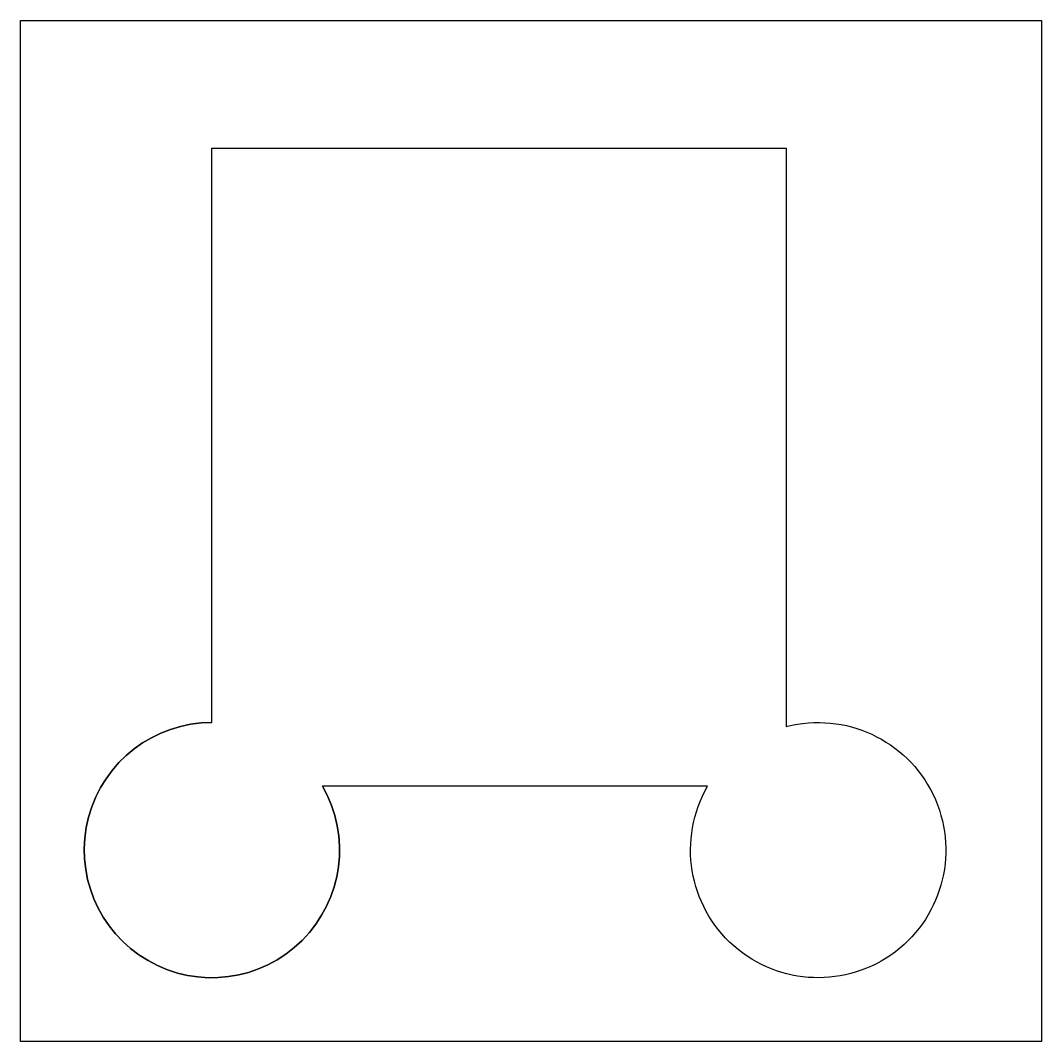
# Model space of a CAD drawing. Header units: millimetres. Extents: x -40 to 120, y -120 to 40.
import ezdxf

# ---------------------------------------------------------------- set-up
doc = ezdxf.new("R2010")
doc.units = ezdxf.units.MM
doc.layers.get('0').update_dxf_attribs({"linetype": 'CONTINUOUS'})

msp = doc.modelspace()

# ---------------------------------------------------------------- linework, layer by layer
for points in [[(-40, 40), (120, 40), (120, -120), (-40, -120)], [(-40, -120), (-40, 40), (120, 40), (120, -120)], [(120, 40), (120, -120), (-40, -120), (-40, 40)]]:
    msp.add_lwpolyline(points, close=True)
msp.add_lwpolyline([(-10, 20), (80, 20), (80, -70.64, -4.968119), (67.68, -80), (7.32, -80, -3.732051), (-10, -70)], format="xyb", close=True)
msp.add_arc((-10, -90), 20, -270, 30)
msp.add_arc((-10, -90), 20, -270, 30)

doc.saveas('drawing.dxf')
